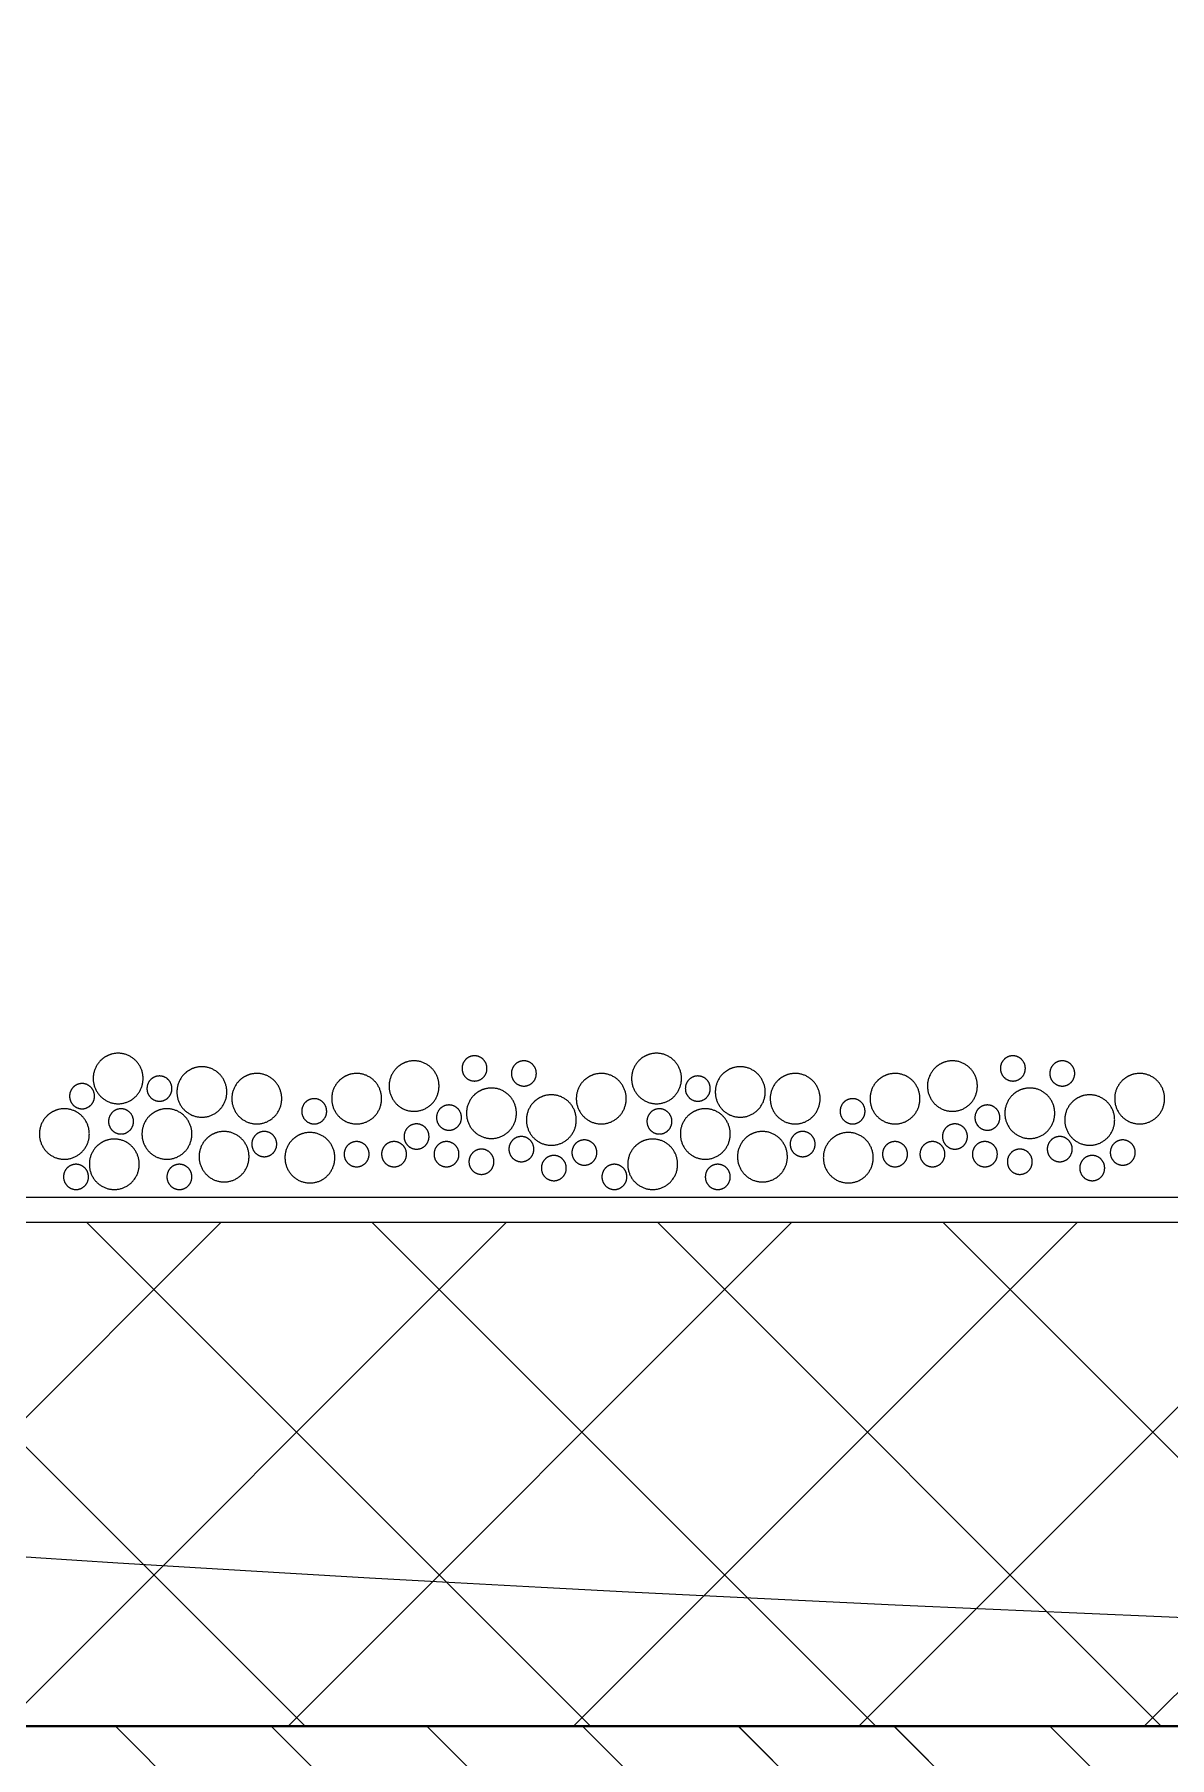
# Model space of a CAD drawing. Header units: centimetres. Extents: x -6341 to 23117, y -10090 to 8065.
# Drawn here: x -977.7 to -932.7, y 207.7 to 276 of the extents above; entities that cross this region are included whole.
import ezdxf

# ---------------------------------------------------------------- set-up
doc = ezdxf.new("R2010")
doc.units = ezdxf.units.CM
doc.header["$LTSCALE"] = 12.7
doc.layers.get('0').update_dxf_attribs({"lineweight": 5})
doc.layers.add('B Général', color=7, linetype='Continuous', lineweight=5)
doc.layers.add('C ANNOTATIONS-cotation', color=7, linetype='Continuous', lineweight=5)
pattern_1 = [(45, (0, 0), (3.5277778, -2.6458333), [])]

# ---------------------------------------------------------------- blocks, each defined once
blk = doc.blocks.new('Groupe-43-1')
at = {"layer": 'B Général', "color": 7, "linetype": 'Continuous', "lineweight": 5}
for points in [[(-2048.837, 3673.514), (-2048.971, 3673.744), (-2048.971, 3674.274), (-2048.703, 3674.733), (-2048.239, 3674.999), (-2047.703, 3674.999), (-2047.239, 3674.733), (-2046.971, 3674.274), (-2046.971, 3673.744), (-2047.239, 3673.284), (-2047.703, 3673.019), (-2048.239, 3673.019), (-2048.703, 3673.284), (-2048.837, 3673.514)], [(-2046.269, 3673.093), (-2046.336, 3673.207), (-2046.336, 3673.473), (-2046.202, 3673.702), (-2045.97, 3673.835), (-2045.702, 3673.835), (-2045.47, 3673.702), (-2045.336, 3673.473), (-2045.336, 3673.207), (-2045.47, 3672.978), (-2045.702, 3672.845), (-2045.97, 3672.845), (-2046.202, 3672.978), (-2046.269, 3673.093)], [(-2047.991, 3671.535), (-2048.125, 3671.765), (-2048.125, 3672.295), (-2047.857, 3672.754), (-2047.393, 3673.019), (-2046.857, 3673.019), (-2046.393, 3672.754), (-2046.125, 3672.295), (-2046.125, 3671.765), (-2046.393, 3671.305), (-2046.857, 3671.04), (-2047.393, 3671.04), (-2047.857, 3671.305), (-2047.991, 3671.535)], [(-2045.653, 3671.881), (-2045.72, 3671.996), (-2045.72, 3672.261), (-2045.586, 3672.491), (-2045.354, 3672.623), (-2045.086, 3672.623), (-2044.854, 3672.491), (-2044.72, 3672.261), (-2044.72, 3671.996), (-2044.854, 3671.766), (-2045.086, 3671.634), (-2045.354, 3671.634), (-2045.586, 3671.766), (-2045.653, 3671.881)], [(-2049.404, 3670.694), (-2049.471, 3670.809), (-2049.471, 3671.074), (-2049.337, 3671.303), (-2049.105, 3671.436), (-2048.837, 3671.436), (-2048.605, 3671.303), (-2048.471, 3671.074), (-2048.471, 3670.809), (-2048.605, 3670.579), (-2048.837, 3670.446), (-2049.105, 3670.446), (-2049.337, 3670.579), (-2049.404, 3670.694)], [(-2046.404, 3670.595), (-2046.471, 3670.71), (-2046.471, 3670.975), (-2046.337, 3671.204), (-2046.105, 3671.337), (-2045.837, 3671.337), (-2045.605, 3671.204), (-2045.471, 3670.975), (-2045.471, 3670.71), (-2045.605, 3670.48), (-2045.837, 3670.347), (-2046.105, 3670.347), (-2046.337, 3670.48), (-2046.404, 3670.595)], [(-2048.259, 3669.16), (-2048.393, 3669.389), (-2048.393, 3669.92), (-2048.125, 3670.379), (-2047.661, 3670.644), (-2047.125, 3670.644), (-2046.661, 3670.379), (-2046.393, 3669.92), (-2046.393, 3669.389), (-2046.661, 3668.93), (-2047.125, 3668.665), (-2047.661, 3668.665), (-2048.125, 3668.93), (-2048.259, 3669.16)], [(-2045.904, 3669.011), (-2045.971, 3669.126), (-2045.971, 3669.391), (-2045.837, 3669.621), (-2045.605, 3669.754), (-2045.337, 3669.754), (-2045.105, 3669.621), (-2044.971, 3669.391), (-2044.971, 3669.126), (-2045.105, 3668.897), (-2045.337, 3668.764), (-2045.605, 3668.764), (-2045.837, 3668.897), (-2045.904, 3669.011)], [(-2049.604, 3668.736), (-2049.671, 3668.851), (-2049.671, 3669.116), (-2049.537, 3669.345), (-2049.305, 3669.478), (-2049.037, 3669.478), (-2048.805, 3669.345), (-2048.671, 3669.116), (-2048.671, 3668.851), (-2048.805, 3668.621), (-2049.037, 3668.488), (-2049.305, 3668.488), (-2049.537, 3668.621), (-2049.604, 3668.736)], [(-2047.654, 3667.725), (-2047.721, 3667.84), (-2047.721, 3668.105), (-2047.587, 3668.335), (-2047.355, 3668.467), (-2047.087, 3668.467), (-2046.855, 3668.335), (-2046.721, 3668.105), (-2046.721, 3667.84), (-2046.855, 3667.61), (-2047.087, 3667.478), (-2047.355, 3667.478), (-2047.587, 3667.61), (-2047.654, 3667.725)], [(-2046.204, 3667.626), (-2046.271, 3667.741), (-2046.271, 3668.006), (-2046.137, 3668.236), (-2045.905, 3668.368), (-2045.637, 3668.368), (-2045.405, 3668.236), (-2045.271, 3668.006), (-2045.271, 3667.741), (-2045.405, 3667.511), (-2045.637, 3667.379), (-2045.905, 3667.379), (-2046.137, 3667.511), (-2046.204, 3667.626)], [(-2049.337, 3666.092), (-2049.471, 3666.322), (-2049.471, 3666.852), (-2049.203, 3667.311), (-2048.739, 3667.576), (-2048.203, 3667.576), (-2047.739, 3667.311), (-2047.471, 3666.852), (-2047.471, 3666.322), (-2047.739, 3665.862), (-2048.203, 3665.597), (-2048.739, 3665.597), (-2049.203, 3665.862), (-2049.337, 3666.092)], [(-2046.904, 3666.438), (-2046.971, 3666.553), (-2046.971, 3666.818), (-2046.837, 3667.048), (-2046.605, 3667.181), (-2046.337, 3667.181), (-2046.105, 3667.048), (-2045.971, 3666.818), (-2045.971, 3666.553), (-2046.105, 3666.324), (-2046.337, 3666.191), (-2046.605, 3666.191), (-2046.837, 3666.324), (-2046.904, 3666.438)], [(-2046.204, 3665.548), (-2046.271, 3665.663), (-2046.271, 3665.928), (-2046.137, 3666.157), (-2045.905, 3666.29), (-2045.637, 3666.29), (-2045.405, 3666.157), (-2045.271, 3665.928), (-2045.271, 3665.663), (-2045.405, 3665.433), (-2045.637, 3665.3), (-2045.905, 3665.3), (-2046.137, 3665.433), (-2046.204, 3665.548)], [(-2048.837, 3663.816), (-2048.971, 3664.046), (-2048.971, 3664.576), (-2048.703, 3665.035), (-2048.239, 3665.3), (-2047.703, 3665.3), (-2047.239, 3665.035), (-2046.971, 3664.576), (-2046.971, 3664.046), (-2047.239, 3663.586), (-2047.703, 3663.321), (-2048.239, 3663.321), (-2048.703, 3663.586), (-2048.837, 3663.816)], [(-2046.204, 3664.063), (-2046.271, 3664.178), (-2046.271, 3664.443), (-2046.137, 3664.673), (-2045.905, 3664.806), (-2045.637, 3664.806), (-2045.405, 3664.673), (-2045.271, 3664.443), (-2045.271, 3664.178), (-2045.405, 3663.949), (-2045.637, 3663.816), (-2045.905, 3663.816), (-2046.137, 3663.949), (-2046.204, 3664.063)], [(-2047.904, 3662.381), (-2047.971, 3662.496), (-2047.971, 3662.761), (-2047.837, 3662.991), (-2047.605, 3663.123), (-2047.337, 3663.123), (-2047.105, 3662.991), (-2046.971, 3662.761), (-2046.971, 3662.496), (-2047.105, 3662.266), (-2047.337, 3662.134), (-2047.605, 3662.134), (-2047.837, 3662.266), (-2047.904, 3662.381)], [(-2046.497, 3661.963), (-2046.631, 3662.193), (-2046.631, 3662.723), (-2046.364, 3663.183), (-2045.899, 3663.448), (-2045.364, 3663.448), (-2044.899, 3663.183), (-2044.631, 3662.723), (-2044.631, 3662.193), (-2044.899, 3661.734), (-2045.364, 3661.469), (-2045.899, 3661.469), (-2046.364, 3661.734), (-2046.497, 3661.963)], [(-2048.837, 3659.858), (-2048.971, 3660.087), (-2048.971, 3660.617), (-2048.703, 3661.077), (-2048.239, 3661.342), (-2047.703, 3661.342), (-2047.239, 3661.077), (-2046.971, 3660.617), (-2046.971, 3660.087), (-2047.239, 3659.628), (-2047.703, 3659.363), (-2048.239, 3659.363), (-2048.703, 3659.628), (-2048.837, 3659.858)], [(-2046.604, 3660.402), (-2046.671, 3660.517), (-2046.671, 3660.782), (-2046.537, 3661.011), (-2046.305, 3661.144), (-2046.037, 3661.144), (-2045.805, 3661.011), (-2045.671, 3660.782), (-2045.671, 3660.517), (-2045.805, 3660.287), (-2046.037, 3660.154), (-2046.305, 3660.154), (-2046.537, 3660.287), (-2046.604, 3660.402)], [(-2046.537, 3658.56), (-2046.671, 3658.789), (-2046.671, 3659.32), (-2046.403, 3659.779), (-2045.939, 3660.044), (-2045.403, 3660.044), (-2044.939, 3659.779), (-2044.671, 3659.32), (-2044.671, 3658.789), (-2044.939, 3658.33), (-2045.403, 3658.065), (-2045.939, 3658.065), (-2046.403, 3658.33), (-2046.537, 3658.56)], [(-2049.103, 3657.68), (-2049.237, 3657.91), (-2049.237, 3658.44), (-2048.969, 3658.9), (-2048.505, 3659.165), (-2047.969, 3659.165), (-2047.505, 3658.9), (-2047.237, 3658.44), (-2047.237, 3657.91), (-2047.505, 3657.451), (-2047.969, 3657.186), (-2048.505, 3657.186), (-2048.969, 3657.451), (-2049.103, 3657.68)], [(-2047.437, 3656.295), (-2047.571, 3656.525), (-2047.571, 3657.055), (-2047.303, 3657.514), (-2046.839, 3657.779), (-2046.303, 3657.779), (-2045.839, 3657.514), (-2045.571, 3657.055), (-2045.571, 3656.525), (-2045.839, 3656.065), (-2046.303, 3655.8), (-2046.839, 3655.8), (-2047.303, 3656.065), (-2047.437, 3656.295)], [(-2045.304, 3657.037), (-2045.371, 3657.152), (-2045.371, 3657.417), (-2045.237, 3657.647), (-2045.005, 3657.779), (-2044.737, 3657.779), (-2044.505, 3657.647), (-2044.371, 3657.417), (-2044.371, 3657.152), (-2044.505, 3656.922), (-2044.737, 3656.79), (-2045.005, 3656.79), (-2045.237, 3656.922), (-2045.304, 3657.037)], [(-2048.804, 3656.245), (-2048.871, 3656.36), (-2048.871, 3656.625), (-2048.737, 3656.855), (-2048.505, 3656.988), (-2048.237, 3656.988), (-2048.005, 3656.855), (-2047.871, 3656.625), (-2047.871, 3656.36), (-2048.005, 3656.131), (-2048.237, 3655.998), (-2048.505, 3655.998), (-2048.737, 3656.131), (-2048.804, 3656.245)], [(-2049.637, 3654.361), (-2049.771, 3654.591), (-2049.771, 3655.121), (-2049.503, 3655.581), (-2049.039, 3655.846), (-2048.503, 3655.846), (-2048.039, 3655.581), (-2047.771, 3655.121), (-2047.771, 3654.591), (-2048.039, 3654.132), (-2048.503, 3653.866), (-2049.039, 3653.866), (-2049.503, 3654.132), (-2049.637, 3654.361)], [(-2047.504, 3654.723), (-2047.571, 3654.838), (-2047.571, 3655.103), (-2047.437, 3655.333), (-2047.205, 3655.466), (-2046.937, 3655.466), (-2046.705, 3655.333), (-2046.571, 3655.103), (-2046.571, 3654.838), (-2046.705, 3654.608), (-2046.937, 3654.476), (-2047.205, 3654.476), (-2047.437, 3654.608), (-2047.504, 3654.723)], [(-2046.237, 3654.209), (-2046.371, 3654.438), (-2046.371, 3654.969), (-2046.103, 3655.428), (-2045.639, 3655.693), (-2045.103, 3655.693), (-2044.639, 3655.428), (-2044.371, 3654.969), (-2044.371, 3654.438), (-2044.639, 3653.979), (-2045.103, 3653.714), (-2045.639, 3653.714), (-2046.103, 3653.979), (-2046.237, 3654.209)], [(-2048.837, 3652.171), (-2048.971, 3652.4), (-2048.971, 3652.931), (-2048.703, 3653.39), (-2048.239, 3653.655), (-2047.703, 3653.655), (-2047.239, 3653.39), (-2046.971, 3652.931), (-2046.971, 3652.4), (-2047.239, 3651.941), (-2047.703, 3651.676), (-2048.239, 3651.676), (-2048.703, 3651.941), (-2048.837, 3652.171)], [(-2045.304, 3652.938), (-2045.371, 3653.053), (-2045.371, 3653.318), (-2045.237, 3653.548), (-2045.005, 3653.681), (-2044.737, 3653.681), (-2044.505, 3653.548), (-2044.371, 3653.318), (-2044.371, 3653.053), (-2044.505, 3652.824), (-2044.737, 3652.691), (-2045.005, 3652.691), (-2045.237, 3652.824), (-2045.304, 3652.938)], [(-2046.269, 3651.749), (-2046.336, 3651.864), (-2046.336, 3652.129), (-2046.202, 3652.359), (-2045.97, 3652.491), (-2045.702, 3652.491), (-2045.47, 3652.359), (-2045.336, 3652.129), (-2045.336, 3651.864), (-2045.47, 3651.634), (-2045.702, 3651.502), (-2045.97, 3651.502), (-2046.202, 3651.634), (-2046.269, 3651.749)], [(-2047.991, 3650.191), (-2048.125, 3650.421), (-2048.125, 3650.951), (-2047.857, 3651.411), (-2047.393, 3651.676), (-2046.857, 3651.676), (-2046.393, 3651.411), (-2046.125, 3650.951), (-2046.125, 3650.421), (-2046.393, 3649.962), (-2046.857, 3649.697), (-2047.393, 3649.697), (-2047.857, 3649.962), (-2047.991, 3650.191)], [(-2045.653, 3650.538), (-2045.72, 3650.653), (-2045.72, 3650.918), (-2045.586, 3651.147), (-2045.354, 3651.28), (-2045.086, 3651.28), (-2044.854, 3651.147), (-2044.72, 3650.918), (-2044.72, 3650.653), (-2044.854, 3650.423), (-2045.086, 3650.29), (-2045.354, 3650.29), (-2045.586, 3650.423), (-2045.653, 3650.538)], [(-2049.404, 3649.35), (-2049.471, 3649.465), (-2049.471, 3649.73), (-2049.337, 3649.96), (-2049.105, 3650.092), (-2048.837, 3650.092), (-2048.605, 3649.96), (-2048.471, 3649.73), (-2048.471, 3649.465), (-2048.605, 3649.235), (-2048.837, 3649.103), (-2049.105, 3649.103), (-2049.337, 3649.235), (-2049.404, 3649.35)], [(-2046.404, 3649.251), (-2046.471, 3649.366), (-2046.471, 3649.631), (-2046.337, 3649.861), (-2046.105, 3649.993), (-2045.837, 3649.993), (-2045.605, 3649.861), (-2045.471, 3649.631), (-2045.471, 3649.366), (-2045.605, 3649.136), (-2045.837, 3649.004), (-2046.105, 3649.004), (-2046.337, 3649.136), (-2046.404, 3649.251)], [(-2048.259, 3647.816), (-2048.393, 3648.046), (-2048.393, 3648.576), (-2048.125, 3649.036), (-2047.661, 3649.301), (-2047.125, 3649.301), (-2046.661, 3649.036), (-2046.393, 3648.576), (-2046.393, 3648.046), (-2046.661, 3647.587), (-2047.125, 3647.322), (-2047.661, 3647.322), (-2048.125, 3647.587), (-2048.259, 3647.816)], [(-2049.604, 3647.392), (-2049.671, 3647.507), (-2049.671, 3647.772), (-2049.537, 3648.002), (-2049.305, 3648.135), (-2049.037, 3648.135), (-2048.805, 3648.002), (-2048.671, 3647.772), (-2048.671, 3647.507), (-2048.805, 3647.277), (-2049.037, 3647.145), (-2049.305, 3647.145), (-2049.537, 3647.277), (-2049.604, 3647.392)], [(-2045.904, 3647.668), (-2045.971, 3647.783), (-2045.971, 3648.048), (-2045.837, 3648.277), (-2045.605, 3648.41), (-2045.337, 3648.41), (-2045.105, 3648.277), (-2044.971, 3648.048), (-2044.971, 3647.783), (-2045.105, 3647.553), (-2045.337, 3647.42), (-2045.605, 3647.42), (-2045.837, 3647.553), (-2045.904, 3647.668)], [(-2047.654, 3646.381), (-2047.721, 3646.496), (-2047.721, 3646.761), (-2047.587, 3646.991), (-2047.355, 3647.124), (-2047.087, 3647.124), (-2046.855, 3646.991), (-2046.721, 3646.761), (-2046.721, 3646.496), (-2046.855, 3646.267), (-2047.087, 3646.134), (-2047.355, 3646.134), (-2047.587, 3646.267), (-2047.654, 3646.381)], [(-2046.204, 3646.282), (-2046.271, 3646.397), (-2046.271, 3646.662), (-2046.137, 3646.892), (-2045.905, 3647.025), (-2045.637, 3647.025), (-2045.405, 3646.892), (-2045.271, 3646.662), (-2045.271, 3646.397), (-2045.405, 3646.168), (-2045.637, 3646.035), (-2045.905, 3646.035), (-2046.137, 3646.168), (-2046.204, 3646.282)], [(-2049.337, 3644.749), (-2049.471, 3644.978), (-2049.471, 3645.508), (-2049.203, 3645.968), (-2048.739, 3646.233), (-2048.203, 3646.233), (-2047.739, 3645.968), (-2047.471, 3645.508), (-2047.471, 3644.978), (-2047.739, 3644.519), (-2048.203, 3644.254), (-2048.739, 3644.254), (-2049.203, 3644.519), (-2049.337, 3644.749)], [(-2046.904, 3645.095), (-2046.971, 3645.21), (-2046.971, 3645.475), (-2046.837, 3645.705), (-2046.605, 3645.837), (-2046.337, 3645.837), (-2046.105, 3645.705), (-2045.971, 3645.475), (-2045.971, 3645.21), (-2046.105, 3644.98), (-2046.337, 3644.847), (-2046.605, 3644.847), (-2046.837, 3644.98), (-2046.904, 3645.095)], [(-2046.204, 3644.204), (-2046.271, 3644.319), (-2046.271, 3644.584), (-2046.137, 3644.814), (-2045.905, 3644.946), (-2045.637, 3644.946), (-2045.405, 3644.814), (-2045.271, 3644.584), (-2045.271, 3644.319), (-2045.405, 3644.089), (-2045.637, 3643.957), (-2045.905, 3643.957), (-2046.137, 3644.089), (-2046.204, 3644.204)], [(-2048.837, 3642.472), (-2048.971, 3642.702), (-2048.971, 3643.232), (-2048.703, 3643.692), (-2048.239, 3643.957), (-2047.703, 3643.957), (-2047.239, 3643.692), (-2046.971, 3643.232), (-2046.971, 3642.702), (-2047.239, 3642.243), (-2047.703, 3641.978), (-2048.239, 3641.978), (-2048.703, 3642.243), (-2048.837, 3642.472)], [(-2046.204, 3642.72), (-2046.271, 3642.835), (-2046.271, 3643.1), (-2046.137, 3643.329), (-2045.905, 3643.462), (-2045.637, 3643.462), (-2045.405, 3643.329), (-2045.271, 3643.1), (-2045.271, 3642.835), (-2045.405, 3642.605), (-2045.637, 3642.472), (-2045.905, 3642.472), (-2046.137, 3642.605), (-2046.204, 3642.72)], [(-2047.904, 3641.037), (-2047.971, 3641.152), (-2047.971, 3641.417), (-2047.837, 3641.647), (-2047.605, 3641.78), (-2047.337, 3641.78), (-2047.105, 3641.647), (-2046.971, 3641.417), (-2046.971, 3641.152), (-2047.105, 3640.923), (-2047.337, 3640.79), (-2047.605, 3640.79), (-2047.837, 3640.923), (-2047.904, 3641.037)], [(-2046.497, 3640.62), (-2046.631, 3640.849), (-2046.631, 3641.38), (-2046.364, 3641.839), (-2045.899, 3642.104), (-2045.364, 3642.104), (-2044.899, 3641.839), (-2044.631, 3641.38), (-2044.631, 3640.849), (-2044.899, 3640.39), (-2045.364, 3640.125), (-2045.899, 3640.125), (-2046.364, 3640.39), (-2046.497, 3640.62)], [(-2048.837, 3638.514), (-2048.971, 3638.744), (-2048.971, 3639.274), (-2048.703, 3639.733), (-2048.239, 3639.998), (-2047.703, 3639.998), (-2047.239, 3639.733), (-2046.971, 3639.274), (-2046.971, 3638.744), (-2047.239, 3638.284), (-2047.703, 3638.019), (-2048.239, 3638.019), (-2048.703, 3638.284), (-2048.837, 3638.514)], [(-2046.604, 3639.058), (-2046.671, 3639.173), (-2046.671, 3639.438), (-2046.537, 3639.668), (-2046.305, 3639.8), (-2046.037, 3639.8), (-2045.805, 3639.668), (-2045.671, 3639.438), (-2045.671, 3639.173), (-2045.805, 3638.943), (-2046.037, 3638.811), (-2046.305, 3638.811), (-2046.537, 3638.943), (-2046.604, 3639.058)], [(-2046.537, 3637.216), (-2046.671, 3637.446), (-2046.671, 3637.976), (-2046.403, 3638.436), (-2045.939, 3638.701), (-2045.403, 3638.701), (-2044.939, 3638.436), (-2044.671, 3637.976), (-2044.671, 3637.446), (-2044.939, 3636.987), (-2045.403, 3636.721), (-2045.939, 3636.721), (-2046.403, 3636.987), (-2046.537, 3637.216)], [(-2049.103, 3636.337), (-2049.237, 3636.566), (-2049.237, 3637.097), (-2048.969, 3637.556), (-2048.505, 3637.821), (-2047.969, 3637.821), (-2047.505, 3637.556), (-2047.237, 3637.097), (-2047.237, 3636.566), (-2047.505, 3636.107), (-2047.969, 3635.842), (-2048.505, 3635.842), (-2048.969, 3636.107), (-2049.103, 3636.337)], [(-2047.437, 3634.951), (-2047.571, 3635.181), (-2047.571, 3635.711), (-2047.303, 3636.171), (-2046.839, 3636.436), (-2046.303, 3636.436), (-2045.839, 3636.171), (-2045.571, 3635.711), (-2045.571, 3635.181), (-2045.839, 3634.722), (-2046.303, 3634.457), (-2046.839, 3634.457), (-2047.303, 3634.722), (-2047.437, 3634.951)], [(-2045.304, 3635.694), (-2045.371, 3635.808), (-2045.371, 3636.074), (-2045.237, 3636.303), (-2045.005, 3636.436), (-2044.737, 3636.436), (-2044.505, 3636.303), (-2044.371, 3636.074), (-2044.371, 3635.808), (-2044.505, 3635.579), (-2044.737, 3635.446), (-2045.005, 3635.446), (-2045.237, 3635.579), (-2045.304, 3635.694)], [(-2048.804, 3634.902), (-2048.871, 3635.017), (-2048.871, 3635.282), (-2048.737, 3635.512), (-2048.505, 3635.644), (-2048.237, 3635.644), (-2048.005, 3635.512), (-2047.871, 3635.282), (-2047.871, 3635.017), (-2048.005, 3634.787), (-2048.237, 3634.655), (-2048.505, 3634.655), (-2048.737, 3634.787), (-2048.804, 3634.902)], [(-2049.637, 3633.018), (-2049.771, 3633.247), (-2049.771, 3633.778), (-2049.503, 3634.237), (-2049.039, 3634.502), (-2048.503, 3634.502), (-2048.039, 3634.237), (-2047.771, 3633.778), (-2047.771, 3633.247), (-2048.039, 3632.788), (-2048.503, 3632.523), (-2049.039, 3632.523), (-2049.503, 3632.788), (-2049.637, 3633.018)], [(-2047.504, 3633.38), (-2047.571, 3633.495), (-2047.571, 3633.76), (-2047.437, 3633.989), (-2047.205, 3634.122), (-2046.937, 3634.122), (-2046.705, 3633.989), (-2046.571, 3633.76), (-2046.571, 3633.495), (-2046.705, 3633.265), (-2046.937, 3633.132), (-2047.205, 3633.132), (-2047.437, 3633.265), (-2047.504, 3633.38)], [(-2046.237, 3632.865), (-2046.371, 3633.095), (-2046.371, 3633.625), (-2046.103, 3634.084), (-2045.639, 3634.349), (-2045.103, 3634.349), (-2044.639, 3634.084), (-2044.371, 3633.625), (-2044.371, 3633.095), (-2044.639, 3632.635), (-2045.103, 3632.37), (-2045.639, 3632.37), (-2046.103, 3632.635), (-2046.237, 3632.865)], [(-2048.504, 3631.834), (-2048.571, 3631.949), (-2048.571, 3632.214), (-2048.437, 3632.444), (-2048.205, 3632.576), (-2047.937, 3632.576), (-2047.705, 3632.444), (-2047.571, 3632.214), (-2047.571, 3631.949), (-2047.705, 3631.719), (-2047.937, 3631.587), (-2048.205, 3631.587), (-2048.437, 3631.719), (-2048.504, 3631.834)], [(-2047.437, 3630.886), (-2047.571, 3631.115), (-2047.571, 3631.646), (-2047.303, 3632.105), (-2046.839, 3632.37), (-2046.303, 3632.37), (-2045.839, 3632.105), (-2045.571, 3631.646), (-2045.571, 3631.115), (-2045.839, 3630.656), (-2046.303, 3630.391), (-2046.839, 3630.391), (-2047.303, 3630.656), (-2047.437, 3630.886)], [(-2045.304, 3631.595), (-2045.371, 3631.71), (-2045.371, 3631.975), (-2045.237, 3632.205), (-2045.005, 3632.337), (-2044.737, 3632.337), (-2044.505, 3632.205), (-2044.371, 3631.975), (-2044.371, 3631.71), (-2044.505, 3631.48), (-2044.737, 3631.347), (-2045.005, 3631.347), (-2045.237, 3631.48), (-2045.304, 3631.595)]]:
    blk.add_open_spline(points, degree=2, dxfattribs=at)
blk = doc.blocks.new('Groupe-132-1')
at = {"linetype": 'Continuous', "lineweight": 5}
h = blk.add_hatch(dxfattribs=at)
h.set_pattern_fill('45_0_15_52', style=0, pattern_type=2)
h.set_pattern_definition(pattern_1)
h.paths.add_polyline_path([(-2023.074, 4689.12), (-2023.077, 4689.12), (-2023.077, 4893.389), (-2147.8, 4893.389), (-2147.8, 4893.396), (-2149.07, 4893.396), (-2149.07, 4909.396), (-1990.377, 4909.4), (-1990.377, 4893.4), (-1992.974, 4893.4), (-1992.974, 4893.386), (-2003.074, 4893.389), (-2003.074, 4300.6), (-1745.96, 4300.6), (-1746.035, 4689.119), (-1746.038, 4689.119), (-1746.067, 4837.555), (-1746.077, 4837.555), (-1746.077, 4893.389), (-1796.425, 4893.389), (-1796.425, 4893.396), (-1796.428, 4893.396), (-1796.428, 4893.399), (-1806.778, 4893.398), (-1806.779, 4905.084), (-1804.817, 4905.084), (-1804.637, 4909.395), (-1796.428, 4909.395), (-1796.428, 4909.396), (-1789.461, 4909.396), (-1746.077, 4909.397), (-1746.077, 5093.41), (-1801.074, 5093.41), (-1801.074, 5093.417), (-1801.077, 5093.417), (-1801.077, 5109.396), (-1152.077, 5109.417), (-1152.077, 5109.41), (-1152.074, 5109.41), (-1152.074, 4909.493), (-1096.9, 4909.493), (-1096.9, 4893.396), (-1109.54, 4893.396), (-1109.54, 4893.389), (-1152.074, 4893.389), (-1152.074, 4300.389), (-852.506, 4300.389), (-852.506, 4689.111), (-852.525, 4689.111), (-852.525, 4909.393), (-852.525, 4909.396), (-849.399, 5117.848), (-832.525, 5117.848), (-832.513, 5112.394), (-832.904, 5112.285), (-833.254, 5112.136), (-833.565, 5111.946), (-833.835, 5111.717), (-834.065, 5111.446), (-834.254, 5111.136), (-834.404, 5110.785), (-834.513, 5110.394), (-832.513, 5110.394), (-832.525, 4909.396), (-832.525, 4909.393), (-776.5, 4909.39), (-776.5, 4893.389), (-832.522, 4893.389), (-832.522, 4300.389), (-527.074, 4300.389), (-527.074, 4689.118), (-527.077, 4689.118), (-527.077, 4884.05), (-527.077, 4893.389), (-527.091, 4893.389), (-527.091, 4893.396), (-542.07, 4893.394), (-542.102, 4905.075), (-541.115, 4905.084), (-540.936, 4909.393), (-527.077, 4909.393), (-527.077, 4909.396), (-424.004, 4909.396), (-424.004, 5450.396), (-34.003, 5450.396), (-34.003, 5450.389), (-34, 5450.389), (-34, 5425.389), (-104.009, 5425.374), (-104.009, 4909.396), (288.982, 4909.396), (288.982, 4909.389), (288.986, 4909.389), (288.986, 4884.389), (80.926, 4884.389), (80.926, 3276.389), (288.986, 3276.389), (288.986, 3251.389), (-547.427, 3251.377), (-546.578, 3271.375), (-527.074, 3271.375), (-527.074, 4282.389), (-832.522, 4282.389), (-832.522, 4153.389), (-792.522, 4153.389), (-792.522, 4134.389), (-832.522, 4134.389), (-832.522, 3541.39), (-775.64, 3541.39), (-775.64, 3525.39), (-798.828, 3525.391), (-832.539, 3525.39), (-832.526, 3324.391), (-834.526, 3324.391), (-834.417, 3324), (-834.268, 3323.649), (-834.078, 3323.339), (-833.848, 3323.069), (-833.578, 3322.839), (-833.268, 3322.649), (-832.917, 3322.5), (-832.526, 3322.391), (-832.539, 3316.938), (-849.412, 3316.938), (-852.538, 3525.39), (-852.538, 3525.392), (-852.539, 3745.674), (-852.506, 3745.674), (-852.506, 4134.389), (-1152.074, 4134.389), (-1152.074, 3745.674), (-1152.074, 3745.674), (-1152.074, 3541.392), (-1099.263, 3541.392), (-1099.263, 3541.389), (-1096.913, 3541.389), (-1096.913, 3525.389), (-1099.263, 3525.389), (-1099.263, 3525.389), (-1152.074, 3525.389), (-1152.074, 3320.437), (-1154.074, 3320.437), (-1153.965, 3320.046), (-1153.816, 3319.696), (-1153.626, 3319.385), (-1153.396, 3319.115), (-1153.126, 3318.885), (-1152.816, 3318.696), (-1152.465, 3318.546), (-1152.074, 3318.437), (-1152.074, 3316.937), (-1169.971, 3316.937), (-1172.074, 3525.389), (-1172.074, 3525.392), (-1172.074, 3745.674), (-1172.056, 3745.674), (-1172.056, 4134.389), (-1449.074, 4134.389), (-1449.074, 3745.674), (-1449.074, 3745.674), (-1449.074, 3541.392), (-1419.074, 3541.392), (-1419.074, 3541.382), (-1415.613, 3541.381), (-1415.613, 3525.381), (-1440.516, 3525.389), (-1449.074, 3525.389), (-1449.074, 3320.437), (-1451.074, 3320.437), (-1450.965, 3320.046), (-1450.816, 3319.695), (-1450.626, 3319.385), (-1450.396, 3319.115), (-1450.126, 3318.885), (-1449.816, 3318.695), (-1449.465, 3318.546), (-1449.074, 3318.437), (-1449.074, 3316.937), (-1466.971, 3316.937), (-1469.074, 3525.389), (-1469.074, 3525.391), (-1469.074, 3745.674), (-1469.056, 3745.674), (-1469.056, 4134.389), (-1726.074, 4134.389), (-1726.078, 3745.674), (-1726.074, 3745.674), (-1726.074, 3541.392), (-1716.074, 3541.392), (-1716.074, 3541.383), (-1713.081, 3541.381), (-1713.081, 3525.381), (-1722.75, 3525.389), (-1726.074, 3525.389), (-1726.074, 3314.437), (-1728.074, 3314.437), (-1727.965, 3314.046), (-1727.816, 3313.695), (-1727.626, 3313.385), (-1727.396, 3313.115), (-1727.126, 3312.885), (-1726.816, 3312.695), (-1726.465, 3312.546), (-1726.074, 3312.437), (-1726.074, 3310.937), (-1744.102, 3310.937), (-1746.074, 3525.389), (-1746.111, 3525.389), (-1746.111, 3525.391), (-1753.977, 3525.392), (-1754.159, 3529.762), (-1756.121, 3529.762), (-1756.121, 3541.393), (-1746.111, 3541.393), (-1746.105, 4134.389), (-2003.074, 4134.389), (-2003.074, 3541.389), (-1993.074, 3541.392), (-1993.074, 3525.292), (-2147.574, 3525.292), (-2147.574, 3541.389), (-2023.074, 3541.389)])
h.paths.add_polyline_path([(-852.506, 4153.389), (-852.506, 4282.389), (-1147.074, 4282.389), (-1147.074, 4153.389)])
h.paths.add_polyline_path([(-199.074, 3729.371), (-219.074, 3729.371), (-219.074, 3276.389), (60.926, 3276.389), (60.926, 4689.117), (60.923, 4689.117), (60.923, 4884.389), (-219.074, 4884.389), (-219.074, 4429.389), (-199.074, 4429.389), (-199.074, 4379.371), (-219.074, 4379.371), (-219.074, 3779.389), (-199.074, 3779.389)])
h.paths.add_polyline_path([(-1444.074, 4152.389), (-1172.074, 4152.389), (-1172.074, 4282.389), (-1444.074, 4282.389)])
h.paths.add_polyline_path([(-394.001, 4909.396), (-124.012, 4909.396), (-124.012, 5425.389), (-394.001, 5425.389)])
h.paths.add_polyline_path([(-1469.074, 4689.119), (-1469.077, 4689.119), (-1469.077, 5093.41), (-1726.074, 5093.41), (-1726.074, 4300.389), (-1469.074, 4300.389)])
h.paths.add_polyline_path([(-1172.077, 5093.41), (-1449.074, 5093.41), (-1449.074, 4300.389), (-1172.074, 4300.389), (-1172.074, 4689.119), (-1172.077, 4689.119)])
h.paths.add_polyline_path([(-1469.074, 4282.389), (-1721.074, 4282.389), (-1721.074, 4152.389), (-1469.074, 4152.389)])
h.paths.add_polyline_path([(-457.074, 3709.371), (-504.074, 3709.371), (-504.074, 3276.389), (-239.074, 3276.389), (-239.074, 4689.117), (-239.077, 4689.117), (-239.077, 4884.389), (-504.074, 4884.389), (-504.074, 4449.389), (-457.074, 4449.389), (-457.074, 4379.371), (-504.074, 4379.371), (-504.074, 3779.371), (-457.074, 3779.371)])
h.paths.add_polyline_path([(-2003.074, 4152.389), (-1746.074, 4152.389), (-1746.074, 4282.389), (-2003.074, 4282.389)])
at = {"layer": 'B Général', "linetype": 'Continuous', "lineweight": 5, "true_color": 0x808080}
h = blk.add_hatch(dxfattribs=at)
h.set_pattern_fill('02_ISOLANT', color=8, style=0, pattern_type=2)
h.set_pattern_definition([(45, (0, 0), (-5.656854, 5.656854), []), (135, (0, 0), (5.656854, 5.656854), [])])
h.paths.add_polyline_path([(-2043.074, 3541.389), (-2043.074, 4893.389), (-2023.074, 4893.389), (-2023.074, 3541.389)])
at = {"layer": 'B Général', "linetype": 'Continuous', "lineweight": 5}
h = blk.add_hatch(dxfattribs=at)
h.set_pattern_fill('45_0_15_52', style=0, pattern_type=2)
h.set_pattern_definition(pattern_1)
h.paths.add_polyline_path([(-2023.118, 3745.663), (-2023.118, 3541.388), (-2148.481, 3541.378), (-2149.104, 3525.373), (-2045.655, 3525.376), (-2045.655, 3525.393), (-1990.095, 3525.393), (-1990.095, 3541.388), (-2003.104, 3541.388), (-2003.104, 3745.663), (-2003.118, 3745.663), (-2003.118, 3745.663)])
at = {"color": 7, "linetype": 'Continuous', "lineweight": 18}
blk.add_open_spline([(-2023.074, 4689.12), (-2023.076, 4689.12), (-2023.077, 4689.12), (-2023.077, 4791.254), (-2023.077, 4893.389), (-2085.439, 4893.389), (-2147.8, 4893.389), (-2147.8, 4893.392), (-2147.8, 4893.396), (-2148.435, 4893.396), (-2149.07, 4893.396), (-2149.07, 4901.396), (-2149.07, 4909.396), (-2069.724, 4909.398), (-1990.377, 4909.4), (-1990.377, 4901.4), (-1990.377, 4893.4), (-1991.676, 4893.4), (-1992.974, 4893.4), (-1992.974, 4893.393), (-1992.974, 4893.386), (-1998.024, 4893.388), (-2003.074, 4893.389), (-2003.074, 4596.994), (-2003.074, 4300.6), (-1874.517, 4300.6), (-1745.96, 4300.6), (-1745.997, 4494.86), (-1746.035, 4689.119), (-1746.036, 4689.119), (-1746.038, 4689.119), (-1746.052, 4763.337), (-1746.067, 4837.555), (-1746.072, 4837.555), (-1746.077, 4837.555), (-1746.077, 4865.472), (-1746.077, 4893.389), (-1771.251, 4893.389), (-1796.425, 4893.389), (-1796.425, 4893.392), (-1796.425, 4893.396), (-1796.427, 4893.396), (-1796.428, 4893.396), (-1796.428, 4893.397), (-1796.428, 4893.399), (-1801.603, 4893.399), (-1806.778, 4893.398), (-1806.778, 4899.241), (-1806.779, 4905.084), (-1805.798, 4905.084), (-1804.817, 4905.084), (-1804.727, 4907.239), (-1804.637, 4909.395), (-1800.533, 4909.395), (-1796.428, 4909.395), (-1796.428, 4909.395), (-1796.428, 4909.396), (-1792.945, 4909.396), (-1789.461, 4909.396), (-1767.769, 4909.397), (-1746.077, 4909.397), (-1746.077, 5001.404), (-1746.077, 5093.41), (-1773.576, 5093.41), (-1801.074, 5093.41), (-1801.074, 5093.413), (-1801.074, 5093.417), (-1801.076, 5093.417), (-1801.077, 5093.417), (-1801.077, 5101.406), (-1801.077, 5109.396), (-1476.577, 5109.406), (-1152.077, 5109.417), (-1152.077, 5109.413), (-1152.077, 5109.41), (-1152.076, 5109.41), (-1152.074, 5109.41), (-1152.074, 5009.451), (-1152.074, 4909.493), (-1124.487, 4909.493), (-1096.9, 4909.493), (-1096.9, 4901.444), (-1096.9, 4893.396), (-1103.22, 4893.396), (-1109.54, 4893.396), (-1109.54, 4893.392), (-1109.54, 4893.389), (-1130.807, 4893.389), (-1152.074, 4893.389), (-1152.074, 4596.889), (-1152.074, 4300.389), (-1002.29, 4300.389), (-852.506, 4300.389), (-852.506, 4494.75), (-852.506, 4689.111), (-852.516, 4689.111), (-852.525, 4689.111), (-852.525, 4799.252), (-852.525, 4909.393), (-852.525, 4909.395), (-852.525, 4909.396), (-850.962, 5013.622), (-849.399, 5117.848), (-840.962, 5117.848), (-832.525, 5117.848), (-832.519, 5115.121), (-832.513, 5112.394), (-834.157, 5112.039), (-834.513, 5110.394), (-833.513, 5110.394), (-832.513, 5110.394), (-832.519, 5009.895), (-832.525, 4909.396), (-832.525, 4909.394), (-832.525, 4909.393), (-804.513, 4909.391), (-776.5, 4909.39), (-776.5, 4901.389), (-776.5, 4893.389), (-804.511, 4893.389), (-832.522, 4893.389), (-832.522, 4596.889), (-832.522, 4300.389), (-679.798, 4300.389), (-527.074, 4300.389), (-527.074, 4494.753), (-527.074, 4689.118), (-527.076, 4689.118), (-527.077, 4689.118), (-527.077, 4786.584), (-527.077, 4884.05), (-527.077, 4888.72), (-527.077, 4893.389), (-527.084, 4893.389), (-527.091, 4893.389), (-527.091, 4893.392), (-527.091, 4893.396), (-534.58, 4893.395), (-542.07, 4893.394), (-542.086, 4899.234), (-542.102, 4905.075), (-541.608, 4905.079), (-541.115, 4905.084), (-541.026, 4907.239), (-540.936, 4909.393), (-534.006, 4909.393), (-527.077, 4909.393), (-527.077, 4909.394), (-527.077, 4909.396), (-475.541, 4909.396), (-424.004, 4909.396), (-424.004, 5179.896), (-424.004, 5450.396), (-229.004, 5450.396), (-34.003, 5450.396), (-34.003, 5450.392), (-34.003, 5450.389), (-34.002, 5450.389), (-34, 5450.389), (-34, 5437.889), (-34, 5425.389), (-69.004, 5425.381), (-104.009, 5425.374), (-104.009, 5167.385), (-104.009, 4909.396), (92.487, 4909.396), (288.982, 4909.396), (288.982, 4909.392), (288.982, 4909.389), (288.984, 4909.389), (288.986, 4909.389), (288.986, 4896.889), (288.986, 4884.389), (184.956, 4884.389), (80.926, 4884.389), (80.926, 4080.389), (80.926, 3276.389), (184.956, 3276.389), (288.986, 3276.389), (288.986, 3263.889), (288.986, 3251.389), (-129.221, 3251.383), (-547.427, 3251.377), (-547.002, 3261.376), (-546.578, 3271.375), (-536.826, 3271.375), (-527.074, 3271.375), (-527.074, 3776.882), (-527.074, 4282.389), (-679.798, 4282.389), (-832.522, 4282.389), (-832.522, 4217.889), (-832.522, 4153.389), (-812.522, 4153.389), (-792.522, 4153.389), (-792.522, 4143.889), (-792.522, 4134.389), (-812.522, 4134.389), (-832.522, 4134.389), (-832.522, 3837.889), (-832.522, 3541.39), (-804.081, 3541.39), (-775.64, 3541.39), (-775.64, 3533.39), (-775.64, 3525.39), (-787.234, 3525.39), (-798.828, 3525.391), (-815.683, 3525.39), (-832.539, 3525.39), (-832.532, 3424.89), (-832.526, 3324.391), (-833.526, 3324.391), (-834.526, 3324.391), (-834.17, 3322.747), (-832.526, 3322.391), (-832.532, 3319.664), (-832.539, 3316.938), (-840.976, 3316.938), (-849.412, 3316.938), (-850.975, 3421.164), (-852.538, 3525.39), (-852.538, 3525.391), (-852.538, 3525.392), (-852.538, 3635.533), (-852.539, 3745.674), (-852.522, 3745.674), (-852.506, 3745.674), (-852.506, 3940.032), (-852.506, 4134.389), (-1002.29, 4134.389), (-1152.074, 4134.389), (-1152.074, 3940.031), (-1152.074, 3745.674), (-1152.074, 3745.674), (-1152.074, 3745.674), (-1152.074, 3643.533), (-1152.074, 3541.392), (-1125.668, 3541.392), (-1099.263, 3541.392), (-1099.263, 3541.391), (-1099.263, 3541.389), (-1098.088, 3541.389), (-1096.913, 3541.389), (-1096.913, 3533.389), (-1096.913, 3525.389), (-1098.088, 3525.389), (-1099.263, 3525.389), (-1099.263, 3525.389), (-1099.263, 3525.389), (-1125.668, 3525.389), (-1152.074, 3525.389), (-1152.074, 3422.913), (-1152.074, 3320.437), (-1153.074, 3320.437), (-1154.074, 3320.437), (-1153.719, 3318.793), (-1152.074, 3318.437), (-1152.074, 3317.687), (-1152.074, 3316.937), (-1161.023, 3316.937), (-1169.971, 3316.937), (-1171.022, 3421.163), (-1172.074, 3525.389), (-1172.074, 3525.39), (-1172.074, 3525.392), (-1172.074, 3635.533), (-1172.074, 3745.674), (-1172.065, 3745.674), (-1172.056, 3745.674), (-1172.056, 3940.031), (-1172.056, 4134.389), (-1310.565, 4134.389), (-1449.074, 4134.389), (-1449.074, 3940.031), (-1449.074, 3745.674), (-1449.074, 3745.674), (-1449.074, 3745.674), (-1449.074, 3643.533), (-1449.074, 3541.392), (-1434.074, 3541.392), (-1419.074, 3541.392), (-1419.074, 3541.387), (-1419.074, 3541.382), (-1417.344, 3541.381), (-1415.613, 3541.381), (-1415.613, 3533.381), (-1415.613, 3525.381), (-1428.065, 3525.385), (-1440.516, 3525.389), (-1444.795, 3525.389), (-1449.074, 3525.389), (-1449.074, 3422.913), (-1449.074, 3320.437), (-1450.074, 3320.437), (-1451.074, 3320.437), (-1450.719, 3318.792), (-1449.074, 3318.437), (-1449.074, 3317.687), (-1449.074, 3316.937), (-1458.023, 3316.937), (-1466.971, 3316.937), (-1468.022, 3421.163), (-1469.074, 3525.389), (-1469.074, 3525.39), (-1469.074, 3525.391), (-1469.074, 3635.532), (-1469.074, 3745.674), (-1469.065, 3745.674), (-1469.056, 3745.674), (-1469.056, 3940.031), (-1469.056, 4134.389), (-1597.565, 4134.389), (-1726.074, 4134.389), (-1726.076, 3940.031), (-1726.078, 3745.674), (-1726.076, 3745.674), (-1726.074, 3745.674), (-1726.074, 3643.533), (-1726.074, 3541.392), (-1721.074, 3541.392), (-1716.074, 3541.392), (-1716.074, 3541.387), (-1716.074, 3541.383), (-1714.578, 3541.382), (-1713.081, 3541.381), (-1713.081, 3533.381), (-1713.081, 3525.381), (-1717.916, 3525.385), (-1722.75, 3525.389), (-1724.412, 3525.389), (-1726.074, 3525.389), (-1726.074, 3419.913), (-1726.074, 3314.437), (-1727.074, 3314.437), (-1728.074, 3314.437), (-1727.719, 3312.792), (-1726.074, 3312.437), (-1726.074, 3311.687), (-1726.074, 3310.937), (-1735.088, 3310.937), (-1744.102, 3310.937), (-1745.088, 3418.163), (-1746.074, 3525.389), (-1746.092, 3525.389), (-1746.111, 3525.389), (-1746.111, 3525.39), (-1746.111, 3525.391), (-1750.044, 3525.391), (-1753.977, 3525.392), (-1754.068, 3527.577), (-1754.159, 3529.762), (-1755.14, 3529.762), (-1756.121, 3529.762), (-1756.121, 3535.578), (-1756.121, 3541.393), (-1751.116, 3541.393), (-1746.111, 3541.393), (-1746.108, 3837.891), (-1746.105, 4134.389), (-1874.589, 4134.389), (-2003.074, 4134.389), (-2003.074, 3837.889), (-2003.074, 3541.389), (-1998.074, 3541.39), (-1993.074, 3541.392), (-1993.074, 3533.342), (-1993.074, 3525.292), (-2070.324, 3525.292), (-2147.574, 3525.292), (-2147.574, 3533.34), (-2147.574, 3541.389), (-2085.324, 3541.389), (-2023.074, 3541.389), (-2023.074, 4115.254), (-2023.074, 4689.12)], degree=2, knots=[0, 0, 0, 1, 1, 2, 2, 3, 3, 4, 4, 5, 5, 6, 6, 7, 7, 8, 8, 9, 9, 10, 10, 11, 11, 12, 12, 13, 13, 14, 14, 15, 15, 16, 16, 17, 17, 18, 18, 19, 19, 20, 20, 21, 21, 22, 22, 23, 23, 24, 24, 25, 25, 26, 26, 27, 27, 28, 28, 29, 29, 30, 30, 31, 31, 32, 32, 33, 33, 34, 34, 35, 35, 36, 36, 37, 37, 38, 38, 39, 39, 40, 40, 41, 41, 42, 42, 43, 43, 44, 44, 45, 45, 46, 46, 47, 47, 48, 48, 49, 49, 50, 50, 51, 51, 52, 52, 53, 53, 54, 54, 55, 55, 56, 56, 57, 57, 58, 58, 59, 59, 60, 60, 61, 61, 62, 62, 63, 63, 64, 64, 65, 65, 66, 66, 67, 67, 68, 68, 69, 69, 70, 70, 71, 71, 72, 72, 73, 73, 74, 74, 75, 75, 76, 76, 77, 77, 78, 78, 79, 79, 80, 80, 81, 81, 82, 82, 83, 83, 84, 84, 85, 85, 86, 86, 87, 87, 88, 88, 89, 89, 90, 90, 91, 91, 92, 92, 93, 93, 94, 94, 95, 95, 96, 96, 97, 97, 98, 98, 99, 99, 100, 100, 101, 101, 102, 102, 103, 103, 104, 104, 105, 105, 106, 106, 107, 107, 108, 108, 109, 109, 110, 110, 111, 111, 112, 112, 113, 113, 114, 114, 115, 115, 116, 116, 117, 117, 118, 118, 119, 119, 120, 120, 121, 121, 122, 122, 123, 123, 124, 124, 125, 125, 126, 126, 127, 127, 128, 128, 129, 129, 130, 130, 131, 131, 132, 132, 133, 133, 134, 134, 135, 135, 136, 136, 137, 137, 138, 138, 139, 139, 140, 140, 141, 141, 142, 142, 143, 143, 144, 144, 145, 145, 146, 146, 147, 147, 148, 148, 149, 149, 150, 150, 151, 151, 152, 152, 153, 153, 154, 154, 155, 155, 156, 156, 157, 157, 158, 158, 159, 159, 160, 160, 161, 161, 162, 162, 163, 163, 164, 164, 165, 165, 166, 166, 167, 167, 168, 168, 169, 169, 170, 170, 171, 171, 172, 172, 173, 173, 174, 174, 175, 175, 176, 176, 177, 177, 178, 178, 179, 179, 180, 180, 181, 181, 182, 182, 183, 183, 184, 184, 185, 185, 186, 186, 187, 187, 187], dxfattribs=at)
at = {"layer": 'B Général', "color": 7, "linetype": 'Continuous', "lineweight": 5, "flags": 128}
for points in [[(-2043.074, 3541.389), (-2043.074, 4893.389), (-2023.074, 4893.389), (-2023.074, 3541.389)], [(-2023.118, 3745.663), (-2023.118, 3541.388), (-2148.481, 3541.378), (-2149.104, 3525.373), (-2045.655, 3525.376), (-2045.655, 3525.393), (-1990.095, 3525.393), (-1990.095, 3541.388), (-2003.104, 3541.388), (-2003.104, 3745.663), (-2003.118, 3745.663), (-2003.118, 3745.663)]]:
    blk.add_lwpolyline(points, close=True, dxfattribs=at)
at = {"layer": 'B Général', "color": 150, "lineweight": 18, "true_color": 0x007fff, "flags": 128}
blk.add_lwpolyline([(-2059.074, 3542.389), (-2044.074, 3542.389), (-2044.074, 4892.389), (-2059.074, 4892.389)], dxfattribs=at)
at = {"layer": 'B Général', "color": 7}
blk.add_blockref('Groupe-43-1', (0, 0), dxfattribs=at)

msp = doc.modelspace()

# ---------------------------------------------------------------- block references
at = {"layer": 'C ANNOTATIONS-cotation', "color": 7, "rotation": 270}
msp.add_blockref('Groupe-132-1', (-4607.903, -1814.126), dxfattribs=at)

doc.saveas('drawing.dxf')
